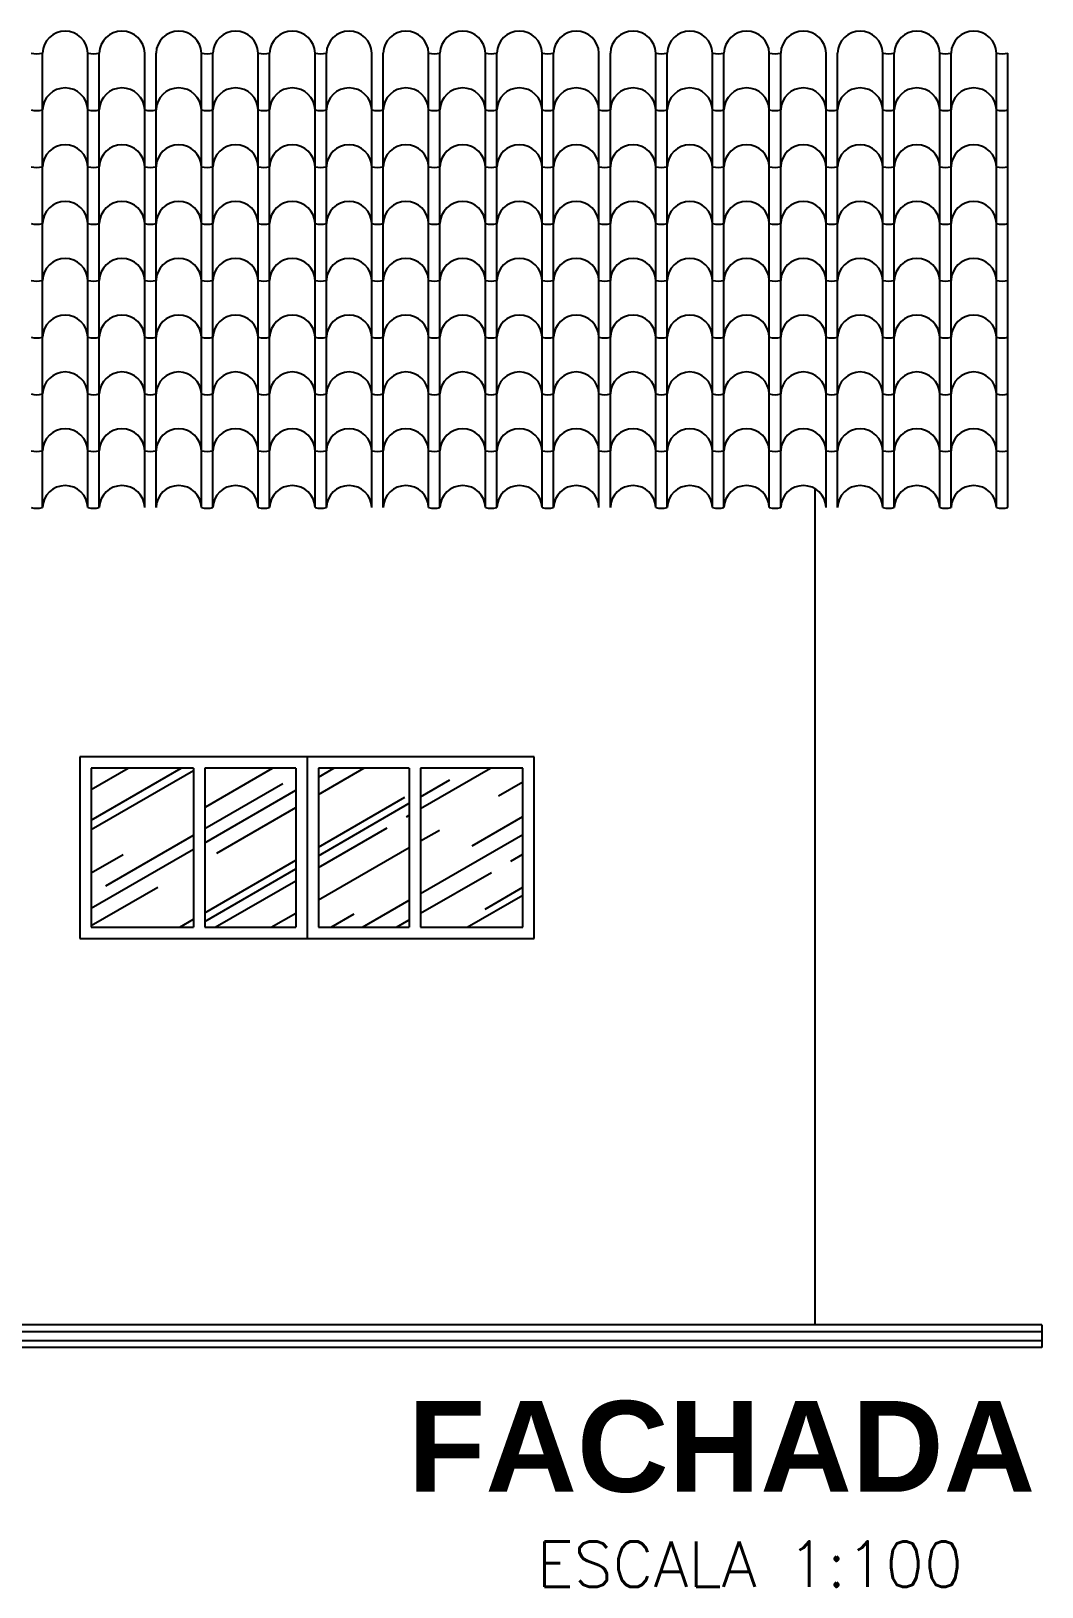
# Model space of a CAD drawing. Extents: x -410.3 to -320, y 119.3 to 190.5.
# Drawn here: x -348.15 to -343.7, y 126.83 to 133.67 of the extents above; entities that cross this region are included whole.
import ezdxf
from ezdxf.enums import TextEntityAlignment as Align

# ---------------------------------------------------------------- set-up
doc = ezdxf.new("R2010")
doc.units = 0
doc.header["$MEASUREMENT"] = 0
for name, color, linetype in [('ALVENARIA2', 9, 'CONTINUOUS'), ('COBERTURA', 6, 'CONTINUOUS'), ('JAPOR', 142, 'CONTINUOUS'), ('TEXTO2', 40, 'CONTINUOUS'), ('TEXTO5', 5, 'CONTINUOUS')]:
    doc.layers.add(name, color=color, linetype=linetype)
doc.styles.add('SANSSERIFBOLD', font='sasb____.pfb')
doc.styles.add('SIMPLEX', font='SIMPLEX.SHX')

msp = doc.modelspace()

# ---------------------------------------------------------------- hatches: boundary and pattern name
at = {"layer": 'JAPOR', "linetype": 'ByBlock'}
h = msp.add_hatch(dxfattribs=at)
h.set_pattern_fill('AR-RROOF', color=256, scale=0.3, angle=30, style=0)
h.set_pattern_definition([(30, (46.3198, -9.43797), (0.42157677, 0.58980762), [4.5, -0.6, 1.5, -0.3]), (30, (46.59034, -9.10856), (-0.45930762, 0.19554414), [0.9, -0.099, 1.8, -0.225]), (30, (46.3222, -9.14213), (1.25049963, 0.95407111), [2.4, -0.42, 1.2, -0.3])])
h.paths.add_polyline_path([(-346.8889, 129.7307), (-346.4889, 129.7307), (-346.4889, 130.4307), (-346.8889, 130.4307)])
h.paths.add_polyline_path([(-347.4389, 130.4307), (-347.8889, 130.4307), (-347.8889, 129.7307), (-347.4389, 129.7307)])
h.paths.add_polyline_path([(-347.3889, 129.7307), (-346.9889, 129.7307), (-346.9889, 130.4307), (-347.3889, 130.4307)])
h.paths.add_polyline_path([(-346.4389, 129.7307), (-345.9889, 129.7307), (-345.9889, 130.4307), (-346.4389, 130.4307)])

# ---------------------------------------------------------------- linework, layer by layer
at = {"layer": 'ALVENARIA2', "linetype": 'ByBlock'}
for p, q in [((-344.7039, 131.661), (-344.7039, 127.9807)), ((-343.7039, 127.9807), (-378.4539, 127.9807)), ((-343.7039, 127.9807), (-343.7039, 127.8807)), ((-343.7039, 127.9507), (-378.4539, 127.9507)), ((-343.7039, 127.9107), (-378.4539, 127.9107)), ((-343.7039, 127.8807), (-378.4539, 127.8807))]:
    msp.add_line(p, q, dxfattribs=at)
at = {"layer": 'COBERTURA'}
for p, q in [((-348.1038, 133.3275), (-348.1038, 133.5775)), ((-347.9039, 133.3275), (-347.9039, 133.5775)), ((-347.8538, 133.3275), (-347.8538, 133.5775)), ((-347.6539, 133.3275), (-347.6539, 133.5775)), ((-347.6038, 133.3275), (-347.6038, 133.5775)), ((-347.4039, 133.3275), (-347.4039, 133.5775)), ((-347.3538, 133.3275), (-347.3538, 133.5775)), ((-347.1539, 133.3275), (-347.1539, 133.5775)), ((-347.1038, 133.3275), (-347.1038, 133.5775)), ((-346.9039, 133.3275), (-346.9039, 133.5775)), ((-346.8538, 133.3275), (-346.8538, 133.5775)), ((-346.6539, 133.3275), (-346.6539, 133.5775)), ((-346.6038, 133.3275), (-346.6038, 133.5775)), ((-346.4039, 133.3275), (-346.4039, 133.5775)), ((-346.3538, 133.3275), (-346.3538, 133.5775)), ((-346.1539, 133.3275), (-346.1539, 133.5775)), ((-346.1038, 133.3275), (-346.1038, 133.5775)), ((-345.9039, 133.3275), (-345.9039, 133.5775)), ((-345.8538, 133.3275), (-345.8538, 133.5775)), ((-345.6539, 133.3275), (-345.6539, 133.5775)), ((-345.6038, 133.3275), (-345.6038, 133.5775)), ((-345.4039, 133.3275), (-345.4039, 133.5775)), ((-345.3538, 133.3275), (-345.3538, 133.5775)), ((-345.1539, 133.3275), (-345.1539, 133.5775)), ((-345.1038, 133.3275), (-345.1038, 133.5775)), ((-344.9039, 133.3275), (-344.9039, 133.5775)), ((-344.8538, 133.3275), (-344.8538, 133.5775)), ((-344.6539, 133.3275), (-344.6539, 133.5775)), ((-344.6038, 133.3275), (-344.6038, 133.5775)), ((-344.4039, 133.3275), (-344.4039, 133.5775)), ((-344.3538, 133.3275), (-344.3538, 133.5775)), ((-344.1539, 133.3275), (-344.1539, 133.5775)), ((-344.1038, 133.3275), (-344.1038, 133.5775)), ((-343.9039, 133.3275), (-343.9039, 133.5775)), ((-343.8538, 133.3275), (-343.8538, 133.5775)), ((-348.1038, 133.0775), (-348.1038, 133.3275)), ((-347.9039, 133.0775), (-347.9039, 133.3275)), ((-347.8538, 133.0775), (-347.8538, 133.3275)), ((-347.6539, 133.0775), (-347.6539, 133.3275)), ((-347.6038, 133.0775), (-347.6038, 133.3275)), ((-347.4039, 133.0775), (-347.4039, 133.3275)), ((-347.3538, 133.0775), (-347.3538, 133.3275)), ((-347.1539, 133.0775), (-347.1539, 133.3275)), ((-347.1038, 133.0775), (-347.1038, 133.3275)), ((-346.9039, 133.0775), (-346.9039, 133.3275)), ((-346.8538, 133.0775), (-346.8538, 133.3275)), ((-346.6539, 133.0775), (-346.6539, 133.3275)), ((-346.6038, 133.0775), (-346.6038, 133.3275)), ((-346.4039, 133.0775), (-346.4039, 133.3275)), ((-346.3538, 133.0775), (-346.3538, 133.3275)), ((-346.1539, 133.0775), (-346.1539, 133.3275)), ((-346.1038, 133.0775), (-346.1038, 133.3275)), ((-345.9039, 133.0775), (-345.9039, 133.3275)), ((-345.8538, 133.0775), (-345.8538, 133.3275)), ((-345.6539, 133.0775), (-345.6539, 133.3275)), ((-345.6038, 133.0775), (-345.6038, 133.3275)), ((-345.4039, 133.0775), (-345.4039, 133.3275)), ((-345.3538, 133.0775), (-345.3538, 133.3275)), ((-345.1539, 133.0775), (-345.1539, 133.3275)), ((-345.1038, 133.0775), (-345.1038, 133.3275)), ((-344.9039, 133.0775), (-344.9039, 133.3275)), ((-344.8538, 133.0775), (-344.8538, 133.3275)), ((-344.6539, 133.0775), (-344.6539, 133.3275)), ((-344.6038, 133.0775), (-344.6038, 133.3275)), ((-344.4039, 133.0775), (-344.4039, 133.3275)), ((-344.3538, 133.0775), (-344.3538, 133.3275)), ((-344.1539, 133.0775), (-344.1539, 133.3275)), ((-344.1038, 133.0775), (-344.1038, 133.3275)), ((-343.9039, 133.0775), (-343.9039, 133.3275)), ((-343.8538, 133.0775), (-343.8538, 133.3275)), ((-348.1038, 132.8275), (-348.1038, 133.0775)), ((-347.9039, 132.8275), (-347.9039, 133.0775)), ((-347.8538, 132.8275), (-347.8538, 133.0775)), ((-347.6539, 132.8275), (-347.6539, 133.0775)), ((-347.6038, 132.8275), (-347.6038, 133.0775)), ((-347.4039, 132.8275), (-347.4039, 133.0775)), ((-347.3538, 132.8275), (-347.3538, 133.0775)), ((-347.1539, 132.8275), (-347.1539, 133.0775)), ((-347.1038, 132.8275), (-347.1038, 133.0775)), ((-346.9039, 132.8275), (-346.9039, 133.0775)), ((-346.8538, 132.8275), (-346.8538, 133.0775)), ((-346.6539, 132.8275), (-346.6539, 133.0775)), ((-346.6038, 132.8275), (-346.6038, 133.0775)), ((-346.4039, 132.8275), (-346.4039, 133.0775)), ((-346.3538, 132.8275), (-346.3538, 133.0775)), ((-346.1539, 132.8275), (-346.1539, 133.0775)), ((-346.1038, 132.8275), (-346.1038, 133.0775)), ((-345.9039, 132.8275), (-345.9039, 133.0775)), ((-345.8538, 132.8275), (-345.8538, 133.0775)), ((-345.6539, 132.8275), (-345.6539, 133.0775)), ((-345.6038, 132.8275), (-345.6038, 133.0775)), ((-345.4039, 132.8275), (-345.4039, 133.0775)), ((-345.3538, 132.8275), (-345.3538, 133.0775)), ((-345.1539, 132.8275), (-345.1539, 133.0775)), ((-345.1038, 132.8275), (-345.1038, 133.0775)), ((-344.9039, 132.8275), (-344.9039, 133.0775)), ((-344.8538, 132.8275), (-344.8538, 133.0775)), ((-344.6539, 132.8275), (-344.6539, 133.0775)), ((-344.6038, 132.8275), (-344.6038, 133.0775)), ((-344.4039, 132.8275), (-344.4039, 133.0775)), ((-344.3538, 132.8275), (-344.3538, 133.0775)), ((-344.1539, 132.8275), (-344.1539, 133.0775)), ((-344.1038, 132.8275), (-344.1038, 133.0775)), ((-343.9039, 132.8275), (-343.9039, 133.0775)), ((-343.8538, 132.8275), (-343.8538, 133.0775)), ((-348.1038, 132.5775), (-348.1038, 132.8275)), ((-347.9039, 132.5775), (-347.9039, 132.8275)), ((-347.8538, 132.5775), (-347.8538, 132.8275)), ((-347.6539, 132.5775), (-347.6539, 132.8275)), ((-347.6038, 132.5775), (-347.6038, 132.8275)), ((-347.4039, 132.5775), (-347.4039, 132.8275)), ((-347.3538, 132.5775), (-347.3538, 132.8275)), ((-347.1539, 132.5775), (-347.1539, 132.8275)), ((-347.1038, 132.5775), (-347.1038, 132.8275)), ((-346.9039, 132.5775), (-346.9039, 132.8275)), ((-346.8538, 132.5775), (-346.8538, 132.8275)), ((-346.6539, 132.5775), (-346.6539, 132.8275)), ((-346.6038, 132.5775), (-346.6038, 132.8275)), ((-346.4039, 132.5775), (-346.4039, 132.8275)), ((-346.3538, 132.5775), (-346.3538, 132.8275)), ((-346.1539, 132.5775), (-346.1539, 132.8275)), ((-346.1038, 132.5775), (-346.1038, 132.8275)), ((-345.9039, 132.5775), (-345.9039, 132.8275)), ((-345.8538, 132.5775), (-345.8538, 132.8275)), ((-345.6539, 132.5775), (-345.6539, 132.8275)), ((-345.6038, 132.5775), (-345.6038, 132.8275)), ((-345.4039, 132.5775), (-345.4039, 132.8275)), ((-345.3538, 132.5775), (-345.3538, 132.8275)), ((-345.1539, 132.5775), (-345.1539, 132.8275)), ((-345.1038, 132.5775), (-345.1038, 132.8275)), ((-344.9039, 132.5775), (-344.9039, 132.8275)), ((-344.8538, 132.5775), (-344.8538, 132.8275)), ((-344.6539, 132.5775), (-344.6539, 132.8275)), ((-344.6038, 132.5775), (-344.6038, 132.8275)), ((-344.4039, 132.5775), (-344.4039, 132.8275)), ((-344.3538, 132.5775), (-344.3538, 132.8275)), ((-344.1539, 132.5775), (-344.1539, 132.8275)), ((-344.1038, 132.5775), (-344.1038, 132.8275)), ((-343.9039, 132.5775), (-343.9039, 132.8275)), ((-343.8538, 132.5775), (-343.8538, 132.8275)), ((-348.1038, 132.3275), (-348.1038, 132.5775)), ((-347.9039, 132.3275), (-347.9039, 132.5775)), ((-347.8538, 132.3275), (-347.8538, 132.5775)), ((-347.6539, 132.3275), (-347.6539, 132.5775)), ((-347.6038, 132.3275), (-347.6038, 132.5775)), ((-347.4039, 132.3275), (-347.4039, 132.5775)), ((-347.3538, 132.3275), (-347.3538, 132.5775)), ((-347.1539, 132.3275), (-347.1539, 132.5775)), ((-347.1038, 132.3275), (-347.1038, 132.5775)), ((-346.9039, 132.3275), (-346.9039, 132.5775)), ((-346.8538, 132.3275), (-346.8538, 132.5775)), ((-346.6539, 132.3275), (-346.6539, 132.5775)), ((-346.6038, 132.3275), (-346.6038, 132.5775)), ((-346.4039, 132.3275), (-346.4039, 132.5775)), ((-346.3538, 132.3275), (-346.3538, 132.5775)), ((-346.1539, 132.3275), (-346.1539, 132.5775)), ((-346.1038, 132.3275), (-346.1038, 132.5775)), ((-345.9039, 132.3275), (-345.9039, 132.5775)), ((-345.8538, 132.3275), (-345.8538, 132.5775)), ((-345.6539, 132.3275), (-345.6539, 132.5775)), ((-345.6038, 132.3275), (-345.6038, 132.5775)), ((-345.4039, 132.3275), (-345.4039, 132.5775)), ((-345.3538, 132.3275), (-345.3538, 132.5775)), ((-345.1539, 132.3275), (-345.1539, 132.5775)), ((-345.1038, 132.3275), (-345.1038, 132.5775)), ((-344.9039, 132.3275), (-344.9039, 132.5775)), ((-344.8538, 132.3275), (-344.8538, 132.5775)), ((-344.6539, 132.3275), (-344.6539, 132.5775)), ((-344.6038, 132.3275), (-344.6038, 132.5775)), ((-344.4039, 132.3275), (-344.4039, 132.5775)), ((-344.3538, 132.3275), (-344.3538, 132.5775)), ((-344.1539, 132.3275), (-344.1539, 132.5775)), ((-344.1038, 132.3275), (-344.1038, 132.5775)), ((-343.9039, 132.3275), (-343.9039, 132.5775)), ((-343.8538, 132.3275), (-343.8538, 132.5775)), ((-348.1038, 132.0775), (-348.1038, 132.3275)), ((-347.9039, 132.0775), (-347.9039, 132.3275)), ((-347.8538, 132.0775), (-347.8538, 132.3275)), ((-347.6539, 132.0775), (-347.6539, 132.3275)), ((-347.6038, 132.0775), (-347.6038, 132.3275)), ((-347.4039, 132.0775), (-347.4039, 132.3275)), ((-347.3538, 132.0775), (-347.3538, 132.3275)), ((-347.1539, 132.0775), (-347.1539, 132.3275)), ((-347.1038, 132.0775), (-347.1038, 132.3275)), ((-346.9039, 132.0775), (-346.9039, 132.3275)), ((-346.8538, 132.0775), (-346.8538, 132.3275)), ((-346.6539, 132.0775), (-346.6539, 132.3275)), ((-346.6038, 132.0775), (-346.6038, 132.3275)), ((-346.4039, 132.0775), (-346.4039, 132.3275)), ((-346.3538, 132.0775), (-346.3538, 132.3275)), ((-346.1539, 132.0775), (-346.1539, 132.3275)), ((-346.1038, 132.0775), (-346.1038, 132.3275)), ((-345.9039, 132.0775), (-345.9039, 132.3275)), ((-345.8538, 132.0775), (-345.8538, 132.3275)), ((-345.6539, 132.0775), (-345.6539, 132.3275)), ((-345.6038, 132.0775), (-345.6038, 132.3275)), ((-345.4039, 132.0775), (-345.4039, 132.3275)), ((-345.3538, 132.0775), (-345.3538, 132.3275)), ((-345.1539, 132.0775), (-345.1539, 132.3275)), ((-345.1038, 132.0775), (-345.1038, 132.3275)), ((-344.9039, 132.0775), (-344.9039, 132.3275)), ((-344.8538, 132.0775), (-344.8538, 132.3275)), ((-344.6539, 132.0775), (-344.6539, 132.3275)), ((-344.6038, 132.0775), (-344.6038, 132.3275)), ((-344.4039, 132.0775), (-344.4039, 132.3275)), ((-344.3538, 132.0775), (-344.3538, 132.3275)), ((-344.1539, 132.0775), (-344.1539, 132.3275)), ((-344.1038, 132.0775), (-344.1038, 132.3275)), ((-343.9039, 132.0775), (-343.9039, 132.3275)), ((-343.8538, 132.0775), (-343.8538, 132.3275)), ((-348.1038, 131.8275), (-348.1038, 132.0775)), ((-347.9039, 131.8275), (-347.9039, 132.0775)), ((-347.8538, 131.8275), (-347.8538, 132.0775)), ((-347.6539, 131.8275), (-347.6539, 132.0775)), ((-347.6038, 131.8275), (-347.6038, 132.0775)), ((-347.4039, 131.8275), (-347.4039, 132.0775)), ((-347.3538, 131.8275), (-347.3538, 132.0775)), ((-347.1539, 131.8275), (-347.1539, 132.0775)), ((-347.1038, 131.8275), (-347.1038, 132.0775)), ((-346.9039, 131.8275), (-346.9039, 132.0775)), ((-346.8538, 131.8275), (-346.8538, 132.0775)), ((-346.6539, 131.8275), (-346.6539, 132.0775)), ((-346.6038, 131.8275), (-346.6038, 132.0775)), ((-346.4039, 131.8275), (-346.4039, 132.0775)), ((-346.3538, 131.8275), (-346.3538, 132.0775)), ((-346.1539, 131.8275), (-346.1539, 132.0775)), ((-346.1038, 131.8275), (-346.1038, 132.0775)), ((-345.9039, 131.8275), (-345.9039, 132.0775)), ((-345.8538, 131.8275), (-345.8538, 132.0775)), ((-345.6539, 131.8275), (-345.6539, 132.0775)), ((-345.6038, 131.8275), (-345.6038, 132.0775)), ((-345.4039, 131.8275), (-345.4039, 132.0775)), ((-345.3538, 131.8275), (-345.3538, 132.0775)), ((-345.1539, 131.8275), (-345.1539, 132.0775)), ((-345.1038, 131.8275), (-345.1038, 132.0775)), ((-344.9039, 131.8275), (-344.9039, 132.0775)), ((-344.8538, 131.8275), (-344.8538, 132.0775)), ((-344.6539, 131.8275), (-344.6539, 132.0775)), ((-344.6038, 131.8275), (-344.6038, 132.0775)), ((-344.4039, 131.8275), (-344.4039, 132.0775)), ((-344.3538, 131.8275), (-344.3538, 132.0775)), ((-344.1539, 131.8275), (-344.1539, 132.0775)), ((-344.1038, 131.8275), (-344.1038, 132.0775)), ((-343.9039, 131.8275), (-343.9039, 132.0775)), ((-343.8538, 131.8275), (-343.8538, 132.0775)), ((-348.1038, 131.5775), (-348.1038, 131.8275)), ((-347.9039, 131.5775), (-347.9039, 131.8275)), ((-347.8538, 131.5775), (-347.8538, 131.8275)), ((-347.6539, 131.5775), (-347.6539, 131.8275)), ((-347.6038, 131.5775), (-347.6038, 131.8275)), ((-347.4039, 131.5775), (-347.4039, 131.8275)), ((-347.3538, 131.5775), (-347.3538, 131.8275)), ((-347.1539, 131.5775), (-347.1539, 131.8275)), ((-347.1038, 131.5775), (-347.1038, 131.8275)), ((-346.9039, 131.5775), (-346.9039, 131.8275)), ((-346.8538, 131.5775), (-346.8538, 131.8275)), ((-346.6539, 131.5775), (-346.6539, 131.8275)), ((-346.6038, 131.5775), (-346.6038, 131.8275)), ((-346.4039, 131.5775), (-346.4039, 131.8275)), ((-346.3538, 131.5775), (-346.3538, 131.8275)), ((-346.1539, 131.5775), (-346.1539, 131.8275)), ((-346.1038, 131.5775), (-346.1038, 131.8275)), ((-345.9039, 131.5775), (-345.9039, 131.8275)), ((-345.8538, 131.5775), (-345.8538, 131.8275)), ((-345.6539, 131.5775), (-345.6539, 131.8275)), ((-345.6038, 131.5775), (-345.6038, 131.8275)), ((-345.4039, 131.5775), (-345.4039, 131.8275)), ((-345.3538, 131.5775), (-345.3538, 131.8275)), ((-345.1539, 131.5775), (-345.1539, 131.8275)), ((-345.1038, 131.5775), (-345.1038, 131.8275)), ((-344.9039, 131.5775), (-344.9039, 131.8275)), ((-344.8538, 131.5775), (-344.8538, 131.8275)), ((-344.6539, 131.5775), (-344.6539, 131.8275)), ((-344.6038, 131.5775), (-344.6038, 131.8275)), ((-344.4039, 131.5775), (-344.4039, 131.8275)), ((-344.3538, 131.5775), (-344.3538, 131.8275)), ((-344.1539, 131.5775), (-344.1539, 131.8275)), ((-344.1038, 131.5775), (-344.1038, 131.8275)), ((-343.9039, 131.5775), (-343.9039, 131.8275)), ((-343.8538, 131.5775), (-343.8538, 131.8275))]:
    msp.add_line(p, q, dxfattribs=at)
for centre, start, end in [((-348.0039, 133.5743), 1.82722, 178.17278), ((-347.7539, 133.5743), 1.82722, 178.17278), ((-347.5039, 133.5743), 1.82722, 178.17278), ((-347.2539, 133.5743), 1.82722, 178.17278), ((-347.0039, 133.5743), 1.82722, 178.17278), ((-346.7539, 133.5743), 1.82722, 178.17278), ((-346.5039, 133.5743), 1.82722, 178.17278), ((-346.2539, 133.5743), 1.82722, 178.17278), ((-346.0039, 133.5743), 1.82722, 178.17278), ((-345.7539, 133.5743), 1.82722, 178.17278), ((-345.5039, 133.5743), 1.82722, 178.17278), ((-345.2539, 133.5743), 1.82722, 178.17278), ((-345.0039, 133.5743), 1.82722, 178.17278), ((-344.7539, 133.5743), 1.82722, 178.17278), ((-344.5039, 133.5743), 1.82722, 178.17278), ((-344.2539, 133.5743), 1.82722, 178.17278), ((-344.0039, 133.5743), 1.82722, 178.17278), ((-348.1289, 133.6743), 255.4924, 284.5076), ((-347.8789, 133.6743), 255.4924, 284.5076), ((-347.3789, 133.6743), 255.4924, 284.5076), ((-347.1289, 133.6743), 255.4924, 284.5076), ((-346.8789, 133.6743), 255.4924, 284.5076), ((-346.3789, 133.6743), 255.4924, 284.5076), ((-346.1289, 133.6743), 255.4924, 284.5076), ((-345.8789, 133.6743), 255.4924, 284.5076), ((-345.3789, 133.6743), 255.4924, 284.5076), ((-345.1289, 133.6743), 255.4924, 284.5076), ((-344.8789, 133.6743), 255.4924, 284.5076), ((-344.3789, 133.6743), 255.4924, 284.5076), ((-344.1289, 133.6743), 255.4924, 284.5076), ((-343.8789, 133.6743), 255.4924, 284.5076), ((-348.0039, 133.3243), 1.82722, 178.17278), ((-348.0039, 133.3243), 1.82722, 178.17278), ((-348.0039, 133.3243), 1.82722, 178.17278), ((-347.7539, 133.3243), 1.82722, 178.17278), ((-347.7539, 133.3243), 1.82722, 178.17278), ((-347.7539, 133.3243), 1.82722, 178.17278), ((-347.5039, 133.3243), 1.82722, 178.17278), ((-347.5039, 133.3243), 1.82722, 178.17278), ((-347.5039, 133.3243), 1.82722, 178.17278), ((-347.2539, 133.3243), 1.82722, 178.17278), ((-347.2539, 133.3243), 1.82722, 178.17278), ((-347.2539, 133.3243), 1.82722, 178.17278), ((-347.0039, 133.3243), 1.82722, 178.17278), ((-347.0039, 133.3243), 1.82722, 178.17278), ((-347.0039, 133.3243), 1.82722, 178.17278), ((-346.7539, 133.3243), 1.82722, 178.17278), ((-346.7539, 133.3243), 1.82722, 178.17278), ((-346.7539, 133.3243), 1.82722, 178.17278), ((-346.5039, 133.3243), 1.82722, 178.17278), ((-346.5039, 133.3243), 1.82722, 178.17278), ((-346.5039, 133.3243), 1.82722, 178.17278), ((-346.2539, 133.3243), 1.82722, 178.17278), ((-346.2539, 133.3243), 1.82722, 178.17278), ((-346.2539, 133.3243), 1.82722, 178.17278), ((-346.0039, 133.3243), 1.82722, 178.17278), ((-346.0039, 133.3243), 1.82722, 178.17278), ((-346.0039, 133.3243), 1.82722, 178.17278), ((-345.7539, 133.3243), 1.82722, 178.17278), ((-345.7539, 133.3243), 1.82722, 178.17278), ((-345.7539, 133.3243), 1.82722, 178.17278), ((-345.5039, 133.3243), 1.82722, 178.17278), ((-345.5039, 133.3243), 1.82722, 178.17278), ((-345.5039, 133.3243), 1.82722, 178.17278), ((-345.2539, 133.3243), 1.82722, 178.17278), ((-345.2539, 133.3243), 1.82722, 178.17278), ((-345.2539, 133.3243), 1.82722, 178.17278), ((-345.0039, 133.3243), 1.82722, 178.17278), ((-345.0039, 133.3243), 1.82722, 178.17278), ((-345.0039, 133.3243), 1.82722, 178.17278), ((-344.7539, 133.3243), 1.82722, 178.17278), ((-344.7539, 133.3243), 1.82722, 178.17278), ((-344.7539, 133.3243), 1.82722, 178.17278), ((-344.5039, 133.3243), 1.82722, 178.17278), ((-344.5039, 133.3243), 1.82722, 178.17278), ((-344.5039, 133.3243), 1.82722, 178.17278), ((-344.2539, 133.3243), 1.82722, 178.17278), ((-344.2539, 133.3243), 1.82722, 178.17278), ((-344.2539, 133.3243), 1.82722, 178.17278), ((-344.0039, 133.3243), 1.82722, 178.17278), ((-344.0039, 133.3243), 1.82722, 178.17278), ((-344.0039, 133.3243), 1.82722, 178.17278), ((-348.1289, 133.4243), 255.4924, 284.5076), ((-348.1289, 133.4243), 255.4924, 284.5076), ((-348.1289, 133.4243), 255.4924, 284.5076), ((-347.8789, 133.4243), 255.4924, 284.5076), ((-347.8789, 133.4243), 255.4924, 284.5076), ((-347.8789, 133.4243), 255.4924, 284.5076), ((-347.6289, 133.4243), 255.4924, 284.5076), ((-347.3789, 133.4243), 255.4924, 284.5076), ((-347.3789, 133.4243), 255.4924, 284.5076), ((-347.3789, 133.4243), 255.4924, 284.5076), ((-347.1289, 133.4243), 255.4924, 284.5076), ((-347.1289, 133.4243), 255.4924, 284.5076), ((-347.1289, 133.4243), 255.4924, 284.5076), ((-346.8789, 133.4243), 255.4924, 284.5076), ((-346.8789, 133.4243), 255.4924, 284.5076), ((-346.8789, 133.4243), 255.4924, 284.5076), ((-346.6289, 133.4243), 255.4924, 284.5076), ((-346.3789, 133.4243), 255.4924, 284.5076), ((-346.3789, 133.4243), 255.4924, 284.5076), ((-346.3789, 133.4243), 255.4924, 284.5076), ((-346.1289, 133.4243), 255.4924, 284.5076), ((-346.1289, 133.4243), 255.4924, 284.5076), ((-346.1289, 133.4243), 255.4924, 284.5076), ((-345.8789, 133.4243), 255.4924, 284.5076), ((-345.8789, 133.4243), 255.4924, 284.5076), ((-345.8789, 133.4243), 255.4924, 284.5076), ((-345.6289, 133.4243), 255.4924, 284.5076), ((-345.3789, 133.4243), 255.4924, 284.5076), ((-345.3789, 133.4243), 255.4924, 284.5076), ((-345.3789, 133.4243), 255.4924, 284.5076), ((-345.1289, 133.4243), 255.4924, 284.5076), ((-345.1289, 133.4243), 255.4924, 284.5076), ((-345.1289, 133.4243), 255.4924, 284.5076), ((-344.8789, 133.4243), 255.4924, 284.5076), ((-344.8789, 133.4243), 255.4924, 284.5076), ((-344.8789, 133.4243), 255.4924, 284.5076), ((-344.6289, 133.4243), 255.4924, 284.5076), ((-344.3789, 133.4243), 255.4924, 284.5076), ((-344.3789, 133.4243), 255.4924, 284.5076), ((-344.3789, 133.4243), 255.4924, 284.5076), ((-344.1289, 133.4243), 255.4924, 284.5076), ((-344.1289, 133.4243), 255.4924, 284.5076), ((-344.1289, 133.4243), 255.4924, 284.5076), ((-343.8789, 133.4243), 255.4924, 284.5076), ((-343.8789, 133.4243), 255.4924, 284.5076), ((-343.8789, 133.4243), 255.4924, 284.5076), ((-348.0039, 133.0743), 1.82722, 178.17278), ((-348.0039, 133.0743), 1.82722, 178.17278), ((-347.7539, 133.0743), 1.82722, 178.17278), ((-347.7539, 133.0743), 1.82722, 178.17278), ((-347.5039, 133.0743), 1.82722, 178.17278), ((-347.5039, 133.0743), 1.82722, 178.17278), ((-347.2539, 133.0743), 1.82722, 178.17278), ((-347.2539, 133.0743), 1.82722, 178.17278), ((-347.0039, 133.0743), 1.82722, 178.17278), ((-347.0039, 133.0743), 1.82722, 178.17278), ((-346.7539, 133.0743), 1.82722, 178.17278), ((-346.7539, 133.0743), 1.82722, 178.17278), ((-346.5039, 133.0743), 1.82722, 178.17278), ((-346.5039, 133.0743), 1.82722, 178.17278), ((-346.2539, 133.0743), 1.82722, 178.17278), ((-346.2539, 133.0743), 1.82722, 178.17278), ((-346.0039, 133.0743), 1.82722, 178.17278), ((-346.0039, 133.0743), 1.82722, 178.17278), ((-345.7539, 133.0743), 1.82722, 178.17278), ((-345.7539, 133.0743), 1.82722, 178.17278), ((-345.5039, 133.0743), 1.82722, 178.17278), ((-345.5039, 133.0743), 1.82722, 178.17278), ((-345.2539, 133.0743), 1.82722, 178.17278), ((-345.2539, 133.0743), 1.82722, 178.17278), ((-345.0039, 133.0743), 1.82722, 178.17278), ((-345.0039, 133.0743), 1.82722, 178.17278), ((-344.7539, 133.0743), 1.82722, 178.17278), ((-344.7539, 133.0743), 1.82722, 178.17278), ((-344.5039, 133.0743), 1.82722, 178.17278), ((-344.5039, 133.0743), 1.82722, 178.17278), ((-344.2539, 133.0743), 1.82722, 178.17278), ((-344.2539, 133.0743), 1.82722, 178.17278), ((-344.0039, 133.0743), 1.82722, 178.17278), ((-344.0039, 133.0743), 1.82722, 178.17278), ((-348.1289, 133.1743), 255.4924, 284.5076), ((-348.1289, 133.1743), 255.4924, 284.5076), ((-347.8789, 133.1743), 255.4924, 284.5076), ((-347.8789, 133.1743), 255.4924, 284.5076), ((-347.6289, 133.1743), 255.4924, 284.5076), ((-347.3789, 133.1743), 255.4924, 284.5076), ((-347.3789, 133.1743), 255.4924, 284.5076), ((-347.1289, 133.1743), 255.4924, 284.5076), ((-347.1289, 133.1743), 255.4924, 284.5076), ((-346.8789, 133.1743), 255.4924, 284.5076), ((-346.8789, 133.1743), 255.4924, 284.5076), ((-346.6289, 133.1743), 255.4924, 284.5076), ((-346.3789, 133.1743), 255.4924, 284.5076), ((-346.3789, 133.1743), 255.4924, 284.5076), ((-346.1289, 133.1743), 255.4924, 284.5076), ((-346.1289, 133.1743), 255.4924, 284.5076), ((-345.8789, 133.1743), 255.4924, 284.5076), ((-345.8789, 133.1743), 255.4924, 284.5076), ((-345.6289, 133.1743), 255.4924, 284.5076), ((-345.3789, 133.1743), 255.4924, 284.5076), ((-345.3789, 133.1743), 255.4924, 284.5076), ((-345.1289, 133.1743), 255.4924, 284.5076), ((-345.1289, 133.1743), 255.4924, 284.5076), ((-344.8789, 133.1743), 255.4924, 284.5076), ((-344.8789, 133.1743), 255.4924, 284.5076), ((-344.6289, 133.1743), 255.4924, 284.5076), ((-344.3789, 133.1743), 255.4924, 284.5076), ((-344.3789, 133.1743), 255.4924, 284.5076), ((-344.1289, 133.1743), 255.4924, 284.5076), ((-344.1289, 133.1743), 255.4924, 284.5076), ((-343.8789, 133.1743), 255.4924, 284.5076), ((-343.8789, 133.1743), 255.4924, 284.5076), ((-348.0039, 132.8243), 1.82722, 178.17278), ((-347.7539, 132.8243), 1.82722, 178.17278), ((-347.5039, 132.8243), 1.82722, 178.17278), ((-347.2539, 132.8243), 1.82722, 178.17278), ((-347.0039, 132.8243), 1.82722, 178.17278), ((-346.7539, 132.8243), 1.82722, 178.17278), ((-346.5039, 132.8243), 1.82722, 178.17278), ((-346.2539, 132.8243), 1.82722, 178.17278), ((-346.0039, 132.8243), 1.82722, 178.17278), ((-345.7539, 132.8243), 1.82722, 178.17278), ((-345.5039, 132.8243), 1.82722, 178.17278), ((-345.2539, 132.8243), 1.82722, 178.17278), ((-345.0039, 132.8243), 1.82722, 178.17278), ((-344.7539, 132.8243), 1.82722, 178.17278), ((-344.5039, 132.8243), 1.82722, 178.17278), ((-344.2539, 132.8243), 1.82722, 178.17278), ((-344.0039, 132.8243), 1.82722, 178.17278), ((-348.1289, 132.9243), 255.4924, 284.5076), ((-347.8789, 132.9243), 255.4924, 284.5076), ((-347.6289, 132.9243), 255.4924, 284.5076), ((-347.3789, 132.9243), 255.4924, 284.5076), ((-347.1289, 132.9243), 255.4924, 284.5076), ((-346.8789, 132.9243), 255.4924, 284.5076), ((-346.6289, 132.9243), 255.4924, 284.5076), ((-346.3789, 132.9243), 255.4924, 284.5076), ((-346.1289, 132.9243), 255.4924, 284.5076), ((-345.8789, 132.9243), 255.4924, 284.5076), ((-345.6289, 132.9243), 255.4924, 284.5076), ((-345.3789, 132.9243), 255.4924, 284.5076), ((-345.1289, 132.9243), 255.4924, 284.5076), ((-344.8789, 132.9243), 255.4924, 284.5076), ((-344.6289, 132.9243), 255.4924, 284.5076), ((-344.3789, 132.9243), 255.4924, 284.5076), ((-344.1289, 132.9243), 255.4924, 284.5076), ((-343.8789, 132.9243), 255.4924, 284.5076), ((-348.0039, 132.5743), 1.82722, 178.17278), ((-347.7539, 132.5743), 1.82722, 178.17278), ((-347.5039, 132.5743), 1.82722, 178.17278), ((-347.2539, 132.5743), 1.82722, 178.17278), ((-347.0039, 132.5743), 1.82722, 178.17278), ((-346.7539, 132.5743), 1.82722, 178.17278), ((-346.5039, 132.5743), 1.82722, 178.17278), ((-346.2539, 132.5743), 1.82722, 178.17278), ((-346.0039, 132.5743), 1.82722, 178.17278), ((-345.7539, 132.5743), 1.82722, 178.17278), ((-345.5039, 132.5743), 1.82722, 178.17278), ((-345.2539, 132.5743), 1.82722, 178.17278), ((-345.0039, 132.5743), 1.82722, 178.17278), ((-344.7539, 132.5743), 1.82722, 178.17278), ((-344.5039, 132.5743), 1.82722, 178.17278), ((-344.2539, 132.5743), 1.82722, 178.17278), ((-344.0039, 132.5743), 1.82722, 178.17278), ((-348.1289, 132.6743), 255.4924, 284.5076), ((-347.8789, 132.6743), 255.4924, 284.5076), ((-347.6289, 132.6743), 255.4924, 284.5076), ((-347.3789, 132.6743), 255.4924, 284.5076), ((-347.1289, 132.6743), 255.4924, 284.5076), ((-346.8789, 132.6743), 255.4924, 284.5076), ((-346.6289, 132.6743), 255.4924, 284.5076), ((-346.3789, 132.6743), 255.4924, 284.5076), ((-346.1289, 132.6743), 255.4924, 284.5076), ((-345.8789, 132.6743), 255.4924, 284.5076), ((-345.6289, 132.6743), 255.4924, 284.5076), ((-345.3789, 132.6743), 255.4924, 284.5076), ((-345.1289, 132.6743), 255.4924, 284.5076), ((-344.8789, 132.6743), 255.4924, 284.5076), ((-344.6289, 132.6743), 255.4924, 284.5076), ((-344.3789, 132.6743), 255.4924, 284.5076), ((-344.1289, 132.6743), 255.4924, 284.5076), ((-343.8789, 132.6743), 255.4924, 284.5076), ((-348.0039, 132.3243), 1.82722, 178.17278), ((-347.7539, 132.3243), 1.82722, 178.17278), ((-347.5039, 132.3243), 1.82722, 178.17278), ((-347.2539, 132.3243), 1.82722, 178.17278), ((-347.0039, 132.3243), 1.82722, 178.17278), ((-346.7539, 132.3243), 1.82722, 178.17278), ((-346.5039, 132.3243), 1.82722, 178.17278), ((-346.2539, 132.3243), 1.82722, 178.17278), ((-346.0039, 132.3243), 1.82722, 178.17278), ((-345.7539, 132.3243), 1.82722, 178.17278), ((-345.5039, 132.3243), 1.82722, 178.17278), ((-345.2539, 132.3243), 1.82722, 178.17278), ((-345.0039, 132.3243), 1.82722, 178.17278), ((-344.7539, 132.3243), 1.82722, 178.17278), ((-344.5039, 132.3243), 1.82722, 178.17278), ((-344.2539, 132.3243), 1.82722, 178.17278), ((-344.0039, 132.3243), 1.82722, 178.17278), ((-348.1289, 132.4243), 255.4924, 284.5076), ((-347.8789, 132.4243), 255.4924, 284.5076), ((-347.6289, 132.4243), 255.4924, 284.5076), ((-347.3789, 132.4243), 255.4924, 284.5076), ((-347.1289, 132.4243), 255.4924, 284.5076), ((-346.8789, 132.4243), 255.4924, 284.5076), ((-346.6289, 132.4243), 255.4924, 284.5076), ((-346.3789, 132.4243), 255.4924, 284.5076), ((-346.1289, 132.4243), 255.4924, 284.5076), ((-345.8789, 132.4243), 255.4924, 284.5076), ((-345.6289, 132.4243), 255.4924, 284.5076), ((-345.3789, 132.4243), 255.4924, 284.5076), ((-345.1289, 132.4243), 255.4924, 284.5076), ((-344.8789, 132.4243), 255.4924, 284.5076), ((-344.6289, 132.4243), 255.4924, 284.5076), ((-344.3789, 132.4243), 255.4924, 284.5076), ((-344.1289, 132.4243), 255.4924, 284.5076), ((-343.8789, 132.4243), 255.4924, 284.5076), ((-348.0039, 132.0743), 1.82722, 178.17278), ((-347.7539, 132.0743), 1.82722, 178.17278), ((-347.5039, 132.0743), 1.82722, 178.17278), ((-347.2539, 132.0743), 1.82722, 178.17278), ((-347.0039, 132.0743), 1.82722, 178.17278), ((-346.7539, 132.0743), 1.82722, 178.17278), ((-346.5039, 132.0743), 1.82722, 178.17278), ((-346.2539, 132.0743), 1.82722, 178.17278), ((-346.0039, 132.0743), 1.82722, 178.17278), ((-345.7539, 132.0743), 1.82722, 178.17278), ((-345.5039, 132.0743), 1.82722, 178.17278), ((-345.2539, 132.0743), 1.82722, 178.17278), ((-345.0039, 132.0743), 1.82722, 178.17278), ((-344.7539, 132.0743), 1.82722, 178.17278), ((-344.5039, 132.0743), 1.82722, 178.17278), ((-344.2539, 132.0743), 1.82722, 178.17278), ((-344.0039, 132.0743), 1.82722, 178.17278), ((-348.1289, 132.1743), 255.4924, 284.5076), ((-347.8789, 132.1743), 255.4924, 284.5076), ((-347.6289, 132.1743), 255.4924, 284.5076), ((-347.3789, 132.1743), 255.4924, 284.5076), ((-347.1289, 132.1743), 255.4924, 284.5076), ((-346.8789, 132.1743), 255.4924, 284.5076), ((-346.6289, 132.1743), 255.4924, 284.5076), ((-346.3789, 132.1743), 255.4924, 284.5076), ((-346.1289, 132.1743), 255.4924, 284.5076), ((-345.8789, 132.1743), 255.4924, 284.5076), ((-345.6289, 132.1743), 255.4924, 284.5076), ((-345.3789, 132.1743), 255.4924, 284.5076), ((-345.1289, 132.1743), 255.4924, 284.5076), ((-344.8789, 132.1743), 255.4924, 284.5076), ((-344.6289, 132.1743), 255.4924, 284.5076), ((-344.3789, 132.1743), 255.4924, 284.5076), ((-344.1289, 132.1743), 255.4924, 284.5076), ((-343.8789, 132.1743), 255.4924, 284.5076), ((-348.0039, 131.8243), 1.82722, 178.17278), ((-347.7539, 131.8243), 1.82722, 178.17278), ((-347.5039, 131.8243), 1.82722, 178.17278), ((-347.2539, 131.8243), 1.82722, 178.17278), ((-347.0039, 131.8243), 1.82722, 178.17278), ((-346.7539, 131.8243), 1.82722, 178.17278), ((-346.5039, 131.8243), 1.82722, 178.17278), ((-346.2539, 131.8243), 1.82722, 178.17278), ((-346.0039, 131.8243), 1.82722, 178.17278), ((-345.7539, 131.8243), 1.82722, 178.17278), ((-345.5039, 131.8243), 1.82722, 178.17278), ((-345.2539, 131.8243), 1.82722, 178.17278), ((-345.0039, 131.8243), 1.82722, 178.17278), ((-344.7539, 131.8243), 1.82722, 178.17278), ((-344.5039, 131.8243), 1.82722, 178.17278), ((-344.2539, 131.8243), 1.82722, 178.17278), ((-344.0039, 131.8243), 1.82722, 178.17278), ((-348.1289, 131.9243), 255.4924, 284.5076), ((-347.8789, 131.9243), 255.4924, 284.5076), ((-347.6289, 131.9243), 255.4924, 284.5076), ((-347.3789, 131.9243), 255.4924, 284.5076), ((-347.1289, 131.9243), 255.4924, 284.5076), ((-346.8789, 131.9243), 255.4924, 284.5076), ((-346.6289, 131.9243), 255.4924, 284.5076), ((-346.3789, 131.9243), 255.4924, 284.5076), ((-346.1289, 131.9243), 255.4924, 284.5076), ((-345.8789, 131.9243), 255.4924, 284.5076), ((-345.6289, 131.9243), 255.4924, 284.5076), ((-345.3789, 131.9243), 255.4924, 284.5076), ((-345.1289, 131.9243), 255.4924, 284.5076), ((-344.8789, 131.9243), 255.4924, 284.5076), ((-344.6289, 131.9243), 255.4924, 284.5076), ((-344.3789, 131.9243), 255.4924, 284.5076), ((-344.1289, 131.9243), 255.4924, 284.5076), ((-343.8789, 131.9243), 255.4924, 284.5076), ((-348.0039, 131.5743), 1.82722, 178.17278), ((-347.7539, 131.5743), 1.82722, 178.17278), ((-347.5039, 131.5743), 1.82722, 178.17278), ((-347.2539, 131.5743), 1.82722, 178.17278), ((-347.0039, 131.5743), 1.82722, 178.17278), ((-346.7539, 131.5743), 1.82722, 178.17278), ((-346.5039, 131.5743), 1.82722, 178.17278), ((-346.2539, 131.5743), 1.82722, 178.17278), ((-346.0039, 131.5743), 1.82722, 178.17278), ((-345.7539, 131.5743), 1.82722, 178.17278), ((-345.5039, 131.5743), 1.82722, 178.17278), ((-345.2539, 131.5743), 1.82722, 178.17278), ((-345.0039, 131.5743), 1.82722, 178.17278), ((-344.7539, 131.5743), 1.82722, 178.17278), ((-344.5039, 131.5743), 1.82722, 178.17278), ((-344.2539, 131.5743), 1.82722, 178.17278), ((-344.0039, 131.5743), 1.82722, 178.17278), ((-348.1289, 131.6743), 255.4924, 284.5076), ((-347.8789, 131.6743), 255.4924, 284.5076), ((-347.3789, 131.6743), 255.4924, 284.5076), ((-347.1289, 131.6743), 255.4924, 284.5076), ((-346.8789, 131.6743), 255.4924, 284.5076), ((-346.3789, 131.6743), 255.4924, 284.5076), ((-346.1289, 131.6743), 255.4924, 284.5076), ((-345.8789, 131.6743), 255.4924, 284.5076), ((-345.3789, 131.6743), 255.4924, 284.5076), ((-345.1289, 131.6743), 255.4924, 284.5076), ((-344.8789, 131.6743), 255.4924, 284.5076), ((-344.3789, 131.6743), 255.4924, 284.5076), ((-344.1289, 131.6743), 255.4924, 284.5076), ((-343.8789, 131.6743), 255.4924, 284.5076)]:
    msp.add_arc(centre, 0.1, start, end, dxfattribs=at)
at = {"layer": 'JAPOR', "linetype": 'ByBlock'}
for p, q in [((-345.9389, 130.4807), (-347.9389, 130.4807)), ((-347.9389, 130.4807), (-347.9389, 129.6807)), ((-347.4389, 130.4307), (-347.8889, 130.4307)), ((-347.8889, 130.4307), (-347.8889, 129.7307)), ((-347.4389, 130.4307), (-347.4389, 129.7307)), ((-346.9889, 130.4307), (-347.3889, 130.4307)), ((-347.3889, 130.4307), (-347.3889, 129.7307)), ((-346.9889, 130.4307), (-346.9889, 129.7307)), ((-346.9389, 130.4807), (-346.9389, 129.6807)), ((-346.4889, 130.4307), (-346.8889, 130.4307)), ((-346.8889, 130.4307), (-346.8889, 129.7307)), ((-346.4889, 130.4307), (-346.4889, 129.7307)), ((-345.9889, 130.4307), (-346.4389, 130.4307)), ((-346.4389, 130.4307), (-346.4389, 129.7307)), ((-345.9889, 129.7307), (-345.9889, 130.4307)), ((-345.9389, 129.6807), (-345.9389, 130.4807)), ((-347.9389, 129.6807), (-345.9389, 129.6807)), ((-347.8889, 129.7307), (-347.4389, 129.7307)), ((-347.3889, 129.7307), (-346.9889, 129.7307)), ((-346.8889, 129.7307), (-346.4889, 129.7307)), ((-346.4389, 129.7307), (-345.9889, 129.7307))]:
    msp.add_line(p, q, dxfattribs=at)

# ---------------------------------------------------------------- texts
at = {"layer": 'TEXTO2', "style": 'SIMPLEX'}
msp.add_text('ESCALA 1:100', height=0.2, dxfattribs=at).set_placement((-345.9282, 126.8278))
at = {"layer": 'TEXTO5', "color": 5, "style": 'SANSSERIFBOLD'}
msp.add_text('FACHADA', height=0.4, dxfattribs=at).set_placement((-345.1143, 127.2461), align=Align.CENTER)

doc.saveas('drawing.dxf')
